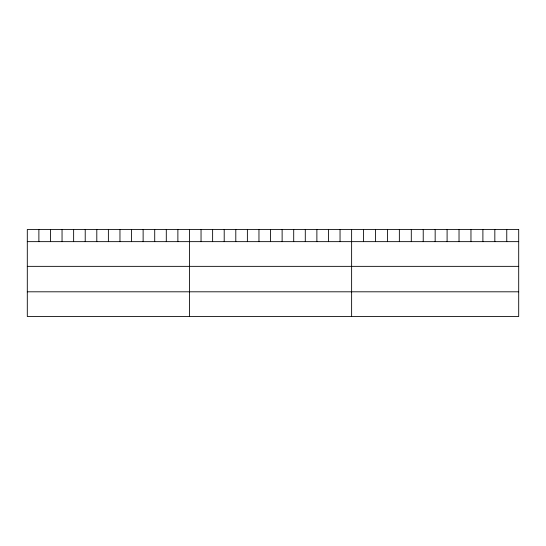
<?xml version="1.0" encoding="UTF-8"?>
<svg xmlns="http://www.w3.org/2000/svg" width="546" height="546" viewBox="0 0 546 546"><rect width="100%" height="100%" fill="white"/><g stroke="black" fill="none" stroke-linecap="round" stroke-linejoin="round"><path stroke-width="0.82" d="M27.3 241.646L518.7 241.646M27.3 266.352L518.7 266.352M27.3 291.803L518.7 291.803M506.763 229.491L506.763 241.646M494.833 229.491L494.833 241.646M482.896 229.491L482.896 241.646M470.966 229.491L470.966 241.646M459.029 229.491L459.029 241.646M447.099 229.491L447.099 241.646M435.162 229.491L435.162 241.646M423.225 229.491L423.225 241.646M411.295 229.491L411.295 241.646M399.358 229.491L399.358 241.646M387.428 229.491L387.428 241.646M375.491 229.491L375.491 241.646M363.561 229.491L363.561 241.646M351.624 229.491L351.624 316.509M340.042 229.491L340.042 241.646M328.46 229.491L328.46 241.646M316.878 229.491L316.878 241.646M305.289 229.491L305.289 241.646M293.707 229.491L293.707 241.646M282.125 229.491L282.125 241.646M270.543 229.491L270.543 241.646M258.961 229.491L258.961 241.646M247.379 229.491L247.379 241.646M235.797 229.491L235.797 241.646M224.208 229.491L224.208 241.646M212.626 229.491L212.626 241.646M201.044 229.491L201.044 241.646M189.462 229.491L189.462 316.509M177.88 229.491L177.88 241.646M166.298 229.491L166.298 241.646M154.716 229.491L154.716 241.646M143.127 229.491L143.127 241.646M131.545 229.491L131.545 241.646M119.963 229.491L119.963 241.646M108.381 229.491L108.381 241.646M96.799 229.491L96.799 241.646M85.217 229.491L85.217 241.646M73.635 229.491L73.635 241.646M62.046 229.491L62.046 241.646M50.464 229.491L50.464 241.646M38.882 229.491L38.882 241.646M518.7 229.491L27.3 229.491L27.3 316.509L518.7 316.509L518.7 229.491"/></g></svg>
